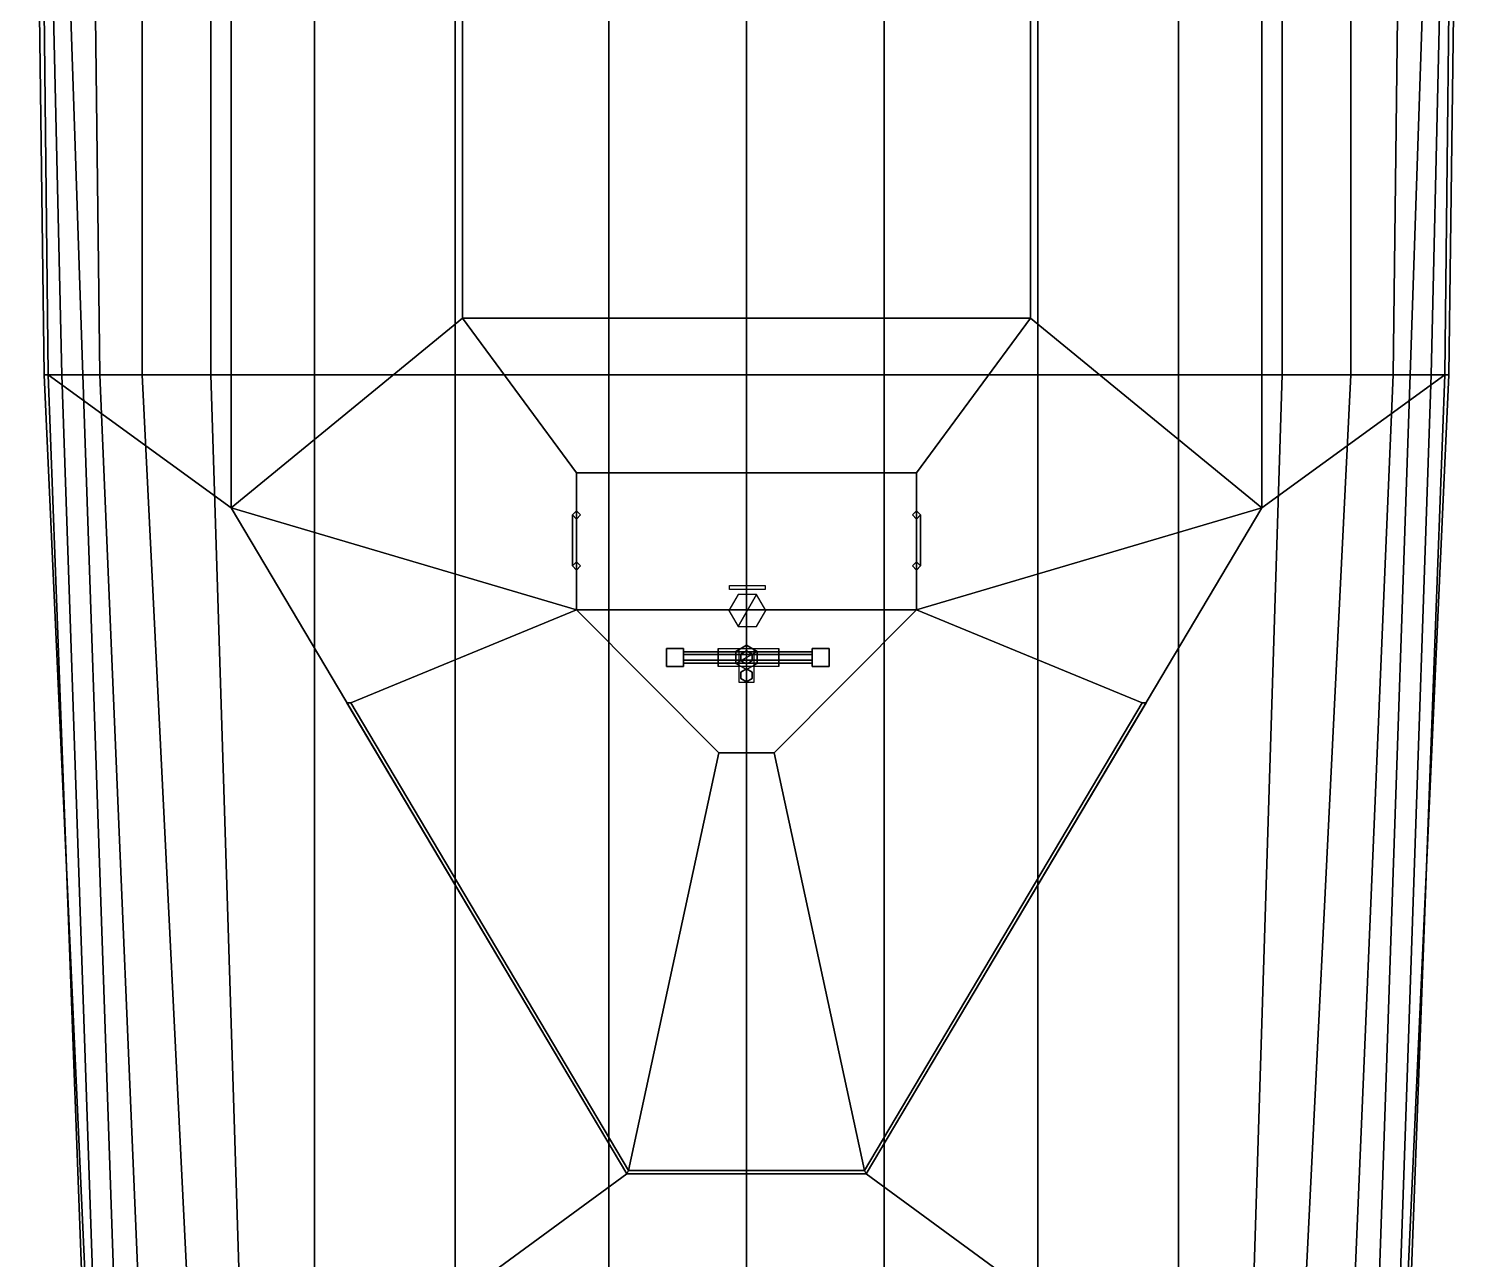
# Model space of a CAD drawing. Extents: x -9 to 9, y -98 to 98.
# Drawn here: x -8.87 to 8.87, y -49.1 to -33.89 of the extents above; entities that cross this region are included whole.
import ezdxf

# ---------------------------------------------------------------- set-up
doc = ezdxf.new("R2010")
doc.units = 0
doc.layers.get('0').update_dxf_attribs({"linetype": 'CONTINUOUS'})
doc.layers.add('RANGEFINDERS', color=2, linetype='CONTINUOUS')
doc.layers.add('SUPERSTRUCTURE', color=3, linetype='CONTINUOUS')

msp = doc.modelspace()

# ---------------------------------------------------------------- linework, layer by layer
for points in [[(-8.87, -23.54, 3.52), (-8.8, -23.54, -0.89), (-8.46, -38.17, 0.64), (-8.68, -38.17, 3.52)], [(-8.79, -23.54, 4.91), (-8.87, -23.54, 3.52), (-8.68, -38.17, 3.52), (-8.63, -38.17, 4.91)], [(-8.8, -23.54, -0.89), (-8.69, -23.54, -1.82), (-8.2, -38.17, -1.15), (-8.46, -38.17, 0.64)], [(-8.69, -23.54, -1.82), (-8.17, -23.54, -3.2), (-7.99, -38.17, -1.86), (-8.2, -38.17, -1.15)], [(-8.17, -23.54, -3.2), (-7.47, -23.54, -4.05), (-7.47, -38.17, -2.84), (-7.99, -38.17, -1.86)], [(-7.47, -23.54, -4.05), (-6.62, -23.54, -4.65), (-6.62, -38.17, -3.81), (-7.47, -38.17, -2.84)], [(-6.62, -23.54, -4.65), (-5.34, -23.54, -5.18), (-5.34, -38.17, -4.64), (-6.62, -38.17, -3.81)], [(-5.34, -23.54, -5.18), (-3.6, -23.54, -5.5), (-3.6, -38.17, -5.19), (-5.34, -38.17, -4.64)], [(-3.6, -23.54, -5.5), (-1.7, -23.54, -5.74), (-1.7, -38.17, -5.62), (-3.6, -38.17, -5.19)], [(0, -38.17, -5.97), (-1.7, -38.17, -5.62), (-1.7, -23.54, -5.74), (0, -23.54, -5.97)], [(0, -23.54, -5.97), (1.7, -23.54, -5.74), (1.7, -38.17, -5.62), (0, -38.17, -5.97)], [(3.6, -38.17, -5.19), (1.7, -38.17, -5.62), (1.7, -23.54, -5.74), (3.6, -23.54, -5.5)], [(5.34, -38.17, -4.64), (3.6, -38.17, -5.19), (3.6, -23.54, -5.5), (5.34, -23.54, -5.18)], [(6.62, -38.17, -3.81), (5.34, -38.17, -4.64), (5.34, -23.54, -5.18), (6.62, -23.54, -4.65)], [(7.47, -38.17, -2.84), (6.62, -38.17, -3.81), (6.62, -23.54, -4.65), (7.47, -23.54, -4.05)], [(7.99, -38.17, -1.86), (7.47, -38.17, -2.84), (7.47, -23.54, -4.05), (8.17, -23.54, -3.2)], [(8.2, -38.17, -1.15), (7.99, -38.17, -1.86), (8.17, -23.54, -3.2), (8.69, -23.54, -1.82)], [(8.46, -38.17, 0.64), (8.2, -38.17, -1.15), (8.69, -23.54, -1.82), (8.8, -23.54, -0.89)], [(8.68, -38.17, 3.52), (8.46, -38.17, 0.64), (8.8, -23.54, -0.89), (8.87, -23.54, 3.52)], [(8.63, -38.17, 4.91), (8.68, -38.17, 3.52), (8.87, -23.54, 3.52), (8.79, -23.54, 4.91)], [(-8.68, -38.17, 3.52), (-8.46, -38.17, 0.64), (-7.96, -52.88, 1.16), (-8.01, -52.88, 3.52)], [(-8.63, -38.17, 4.91), (-8.68, -38.17, 3.52), (-8.01, -52.88, 3.52), (-8.08, -52.88, 4.91)], [(-8.46, -38.17, 0.64), (-8.2, -38.17, -1.15), (-7.7, -52.88, -0.1), (-7.96, -52.88, 1.16)], [(-8.2, -38.17, -1.15), (-7.99, -38.17, -1.86), (-7.37, -52.88, -1.01), (-7.7, -52.88, -0.1)], [(-7.99, -38.17, -1.86), (-7.47, -38.17, -2.84), (-6.74, -52.88, -2.09), (-7.37, -52.88, -1.01)], [(-7.47, -38.17, -2.84), (-6.62, -38.17, -3.81), (-6.16, -52.88, -2.72), (-6.74, -52.88, -2.09)], [(-6.62, -38.17, -3.81), (-5.34, -38.17, -4.64), (-5.34, -52.88, -3.38), (-6.16, -52.88, -2.72)], [(-5.34, -38.17, -4.64), (-3.6, -38.17, -5.19), (-3.6, -52.88, -4.47), (-5.34, -52.88, -3.38)], [(-3.6, -38.17, -5.19), (-1.7, -38.17, -5.62), (-1.7, -52.88, -5.37), (-3.6, -52.88, -4.47)], [(0, -52.88, -5.97), (-1.7, -52.88, -5.37), (-1.7, -38.17, -5.62), (0, -38.17, -5.97)], [(0, -38.17, -5.97), (1.7, -38.17, -5.62), (1.7, -52.88, -5.37), (0, -52.88, -5.97)], [(3.6, -52.88, -4.47), (1.7, -52.88, -5.37), (1.7, -38.17, -5.62), (3.6, -38.17, -5.19)], [(5.34, -52.88, -3.38), (3.6, -52.88, -4.47), (3.6, -38.17, -5.19), (5.34, -38.17, -4.64)], [(6.16, -52.88, -2.72), (5.34, -52.88, -3.38), (5.34, -38.17, -4.64), (6.62, -38.17, -3.81)], [(6.74, -52.88, -2.09), (6.16, -52.88, -2.72), (6.62, -38.17, -3.81), (7.47, -38.17, -2.84)], [(7.37, -52.88, -1.01), (6.74, -52.88, -2.09), (7.47, -38.17, -2.84), (7.99, -38.17, -1.86)], [(7.7, -52.88, -0.1), (7.37, -52.88, -1.01), (7.99, -38.17, -1.86), (8.2, -38.17, -1.15)], [(7.96, -52.88, 1.16), (7.7, -52.88, -0.1), (8.2, -38.17, -1.15), (8.46, -38.17, 0.64)], [(8.01, -52.88, 3.52), (7.96, -52.88, 1.16), (8.46, -38.17, 0.64), (8.68, -38.17, 3.52)], [(8.08, -52.88, 4.91), (8.01, -52.88, 3.52), (8.68, -38.17, 3.52), (8.63, -38.17, 4.91)]]:
    msp.add_3dface(points)
at = {"layer": 'RANGEFINDERS'}
for points in [[(-0.21, -40.77, 11.67), (0.23, -40.77, 11.67), (0.23, -40.82, 11.39), (-0.21, -40.82, 11.39)], [(0, -40.82, 11.17), (0, -40.82, 11.39), (0, -40.77, 11.67), (0, -40.78, 11.15)], [(0, -41.07, 11.17), (0, -40.82, 11.17), (0, -40.78, 11.15), (0, -41.14, 11.14)], [(-0.105, -41.279, 11.17), (0.125, -40.881, 11.17), (-0.105, -40.881, 11.17), (-0.22, -41.08, 11.17)], [(0.125, -41.279, 11.17), (0.24, -41.08, 11.17), (0.125, -40.881, 11.17), (-0.105, -41.279, 11.17)], [(0, -41.49, 11.06), (0, -41.16, 11.17), (0, -41.07, 11.17), (0, -41.49, 10.99)], [(0, -41.51, 10.48), (-0.13, -41.585, 10.48), (-0.13, -41.585, 10.91), (0, -41.51, 10.91)], [(0, -41.51, 10.91), (-0.13, -41.585, 10.91), (-0.13, -41.735, 10.91), (0.13, -41.585, 10.91)], [(0, -41.58, 11.06), (0, -41.49, 11.06), (0, -41.49, 10.99), (0, -41.58, 10.99)], [(0.13, -41.585, 10.48), (0, -41.51, 10.48), (0, -41.51, 10.91), (0.13, -41.585, 10.91)], [(-0.99, -41.55, 12.11), (-0.99, -41.77, 12.11), (-0.78, -41.77, 12.11), (-0.78, -41.55, 12.11)], [(-0.78, -41.55, 11.89), (-0.99, -41.55, 11.89), (-0.99, -41.55, 12.11), (-0.78, -41.55, 12.11)], [(-0.99, -41.55, 11.89), (-0.99, -41.77, 11.89), (-0.99, -41.77, 12.11), (-0.99, -41.55, 12.11)], [(-0.78, -41.77, 11.89), (-0.99, -41.77, 11.89), (-0.99, -41.55, 11.89), (-0.78, -41.55, 11.89)], [(-0.78, -41.55, 12.11), (-0.78, -41.77, 12.11), (-0.78, -41.77, 11.89), (-0.78, -41.55, 11.89)], [(0.81, -41.625, 12.061), (0.81, -41.59, 12), (-0.78, -41.59, 12), (-0.78, -41.625, 12.061)], [(0.81, -41.59, 12), (0.81, -41.625, 11.939), (-0.78, -41.625, 11.939), (-0.78, -41.59, 12)], [(0.81, -41.695, 12.061), (0.81, -41.625, 12.061), (-0.78, -41.625, 12.061), (-0.78, -41.695, 12.061)], [(0.81, -41.625, 11.939), (0.81, -41.695, 11.939), (-0.78, -41.695, 11.939), (-0.78, -41.625, 11.939)], [(0.4, -41.77, 11.71), (-0.35, -41.77, 11.71), (-0.35, -41.55, 11.71), (0.4, -41.55, 11.71)], [(-0.35, -41.77, 11.71), (-0.35, -41.77, 12.16), (-0.35, -41.55, 12.16), (-0.35, -41.55, 11.71)], [(-0.13, -41.585, 10.48), (-0.13, -41.735, 10.48), (-0.13, -41.735, 10.91), (-0.13, -41.585, 10.91)], [(0.13, -41.585, 10.91), (-0.13, -41.735, 10.91), (0, -41.81, 10.91), (0.13, -41.735, 10.91)], [(0.09, -41.97, 11.54), (-0.09, -41.97, 11.54), (-0.09, -41.55, 11.54), (0.09, -41.55, 11.54)], [(0.09, -41.97, 11.33), (-0.09, -41.97, 11.33), (-0.09, -41.55, 11.33), (0.09, -41.55, 11.33)], [(0, -41.58, 10.91), (-0.069, -41.62, 10.91), (-0.069, -41.62, 11.71), (0, -41.58, 11.71)], [(-0.069, -41.62, 10.91), (-0.069, -41.7, 10.91), (-0.069, -41.7, 11.71), (-0.069, -41.62, 11.71)], [(0.069, -41.62, 10.91), (0, -41.58, 10.91), (0, -41.58, 11.71), (0.069, -41.62, 11.71)], [(0.069, -41.7, 10.91), (0.069, -41.62, 10.91), (0.069, -41.62, 11.71), (0.069, -41.7, 11.71)], [(0.13, -41.735, 10.48), (0.13, -41.585, 10.48), (0.13, -41.585, 10.91), (0.13, -41.735, 10.91)], [(0.4, -41.77, 11.71), (0.4, -41.77, 12.16), (0.4, -41.55, 12.16), (0.4, -41.55, 11.71)], [(1.02, -41.55, 11.89), (0.81, -41.55, 11.89), (0.81, -41.55, 12.11), (1.02, -41.55, 12.11)], [(0.81, -41.55, 11.89), (0.81, -41.77, 11.89), (0.81, -41.77, 12.11), (0.81, -41.55, 12.11)], [(1.02, -41.77, 11.89), (0.81, -41.77, 11.89), (0.81, -41.55, 11.89), (1.02, -41.55, 11.89)], [(0.81, -41.55, 12.11), (0.81, -41.77, 12.11), (1.02, -41.77, 12.11), (1.02, -41.55, 12.11)], [(1.02, -41.55, 12.11), (1.02, -41.77, 12.11), (1.02, -41.77, 11.89), (1.02, -41.55, 11.89)], [(-0.78, -41.77, 12.11), (-0.99, -41.77, 12.11), (-0.99, -41.77, 11.89), (-0.78, -41.77, 11.89)], [(0.81, -41.73, 12), (0.81, -41.695, 12.061), (-0.78, -41.695, 12.061), (-0.78, -41.73, 12)], [(0.81, -41.695, 11.939), (0.81, -41.73, 12), (-0.78, -41.73, 12), (-0.78, -41.695, 11.939)], [(-0.13, -41.735, 10.48), (0, -41.81, 10.48), (0, -41.81, 10.91), (-0.13, -41.735, 10.91)], [(-0.069, -41.7, 10.91), (0, -41.74, 10.91), (0, -41.74, 11.71), (-0.069, -41.7, 11.71)], [(0, -41.8, 11.24), (-0.069, -41.84, 11.24), (-0.069, -41.84, 11.65), (0, -41.8, 11.65)], [(0, -41.96, 11.65), (0, -41.8, 11.65), (-0.069, -41.84, 11.65), (-0.069, -41.92, 11.65)], [(0, -41.8, 11.24), (0, -41.96, 11.24), (-0.069, -41.92, 11.24), (-0.069, -41.84, 11.24)], [(-0.069, -41.84, 11.24), (-0.069, -41.92, 11.24), (-0.069, -41.92, 11.65), (-0.069, -41.84, 11.65)], [(0, -41.74, 10.91), (0.069, -41.7, 10.91), (0.069, -41.7, 11.71), (0, -41.74, 11.71)], [(0, -41.81, 10.48), (0.13, -41.735, 10.48), (0.13, -41.735, 10.91), (0, -41.81, 10.91)], [(0.069, -41.84, 11.24), (0, -41.8, 11.24), (0, -41.8, 11.65), (0.069, -41.84, 11.65)], [(0.069, -41.92, 11.65), (0.069, -41.84, 11.65), (0, -41.8, 11.65), (0, -41.96, 11.65)], [(0.069, -41.84, 11.24), (0.069, -41.92, 11.24), (0, -41.96, 11.24), (0, -41.8, 11.24)], [(0.069, -41.92, 11.24), (0.069, -41.84, 11.24), (0.069, -41.84, 11.65), (0.069, -41.92, 11.65)], [(1.02, -41.77, 12.11), (0.81, -41.77, 12.11), (0.81, -41.77, 11.89), (1.02, -41.77, 11.89)], [(-0.069, -41.92, 11.24), (0, -41.96, 11.24), (0, -41.96, 11.65), (-0.069, -41.92, 11.65)], [(0, -41.96, 11.24), (0.069, -41.92, 11.24), (0.069, -41.92, 11.65), (0, -41.96, 11.65)]]:
    msp.add_3dface(points, dxfattribs=at)
at = {"layer": 'SUPERSTRUCTURE'}
for points in [[(-8.63, -38.17, 4.91), (-6.37, -39.81, 4.91), (-6.37, -8.92, 4.91), (-8.79, -23.54, 4.91)], [(-3.51, -21.59, 7.26), (-6.37, -8.92, 7.26), (-6.37, -39.81, 7.26), (-3.51, -37.47, 7.26)], [(6.37, -39.81, 7.26), (6.37, -8.92, 7.26), (3.51, -21.59, 7.26), (3.51, -37.47, 7.26)], [(6.37, -39.81, 4.91), (8.63, -38.17, 4.91), (8.79, -23.54, 4.91), (6.37, -8.92, 4.91)], [(-3.51, -21.59, 9.61), (-3.51, -21.59, 7.26), (-3.51, -37.47, 7.26), (-3.51, -37.47, 9.61)], [(3.51, -37.47, 9.61), (3.51, -21.59, 9.61), (-3.51, -21.59, 9.61), (-3.51, -37.47, 9.61)], [(3.51, -37.47, 7.26), (3.51, -21.59, 7.26), (3.51, -21.59, 9.61), (3.51, -37.47, 9.61)], [(-6.37, -29.98, 4.91), (-6.37, -39.81, 4.91), (-6.37, -39.81, 7.26), (-6.37, -29.98, 7.26)], [(6.37, -39.81, 7.26), (6.37, -39.81, 4.91), (6.37, -29.98, 4.91), (6.37, -29.98, 7.26)], [(-2.1, -39.38, 7.26), (-3.51, -37.47, 7.26), (-6.37, -39.81, 7.26), (-2.1, -41.07, 7.26)], [(-3.51, -37.47, 9.61), (-3.51, -37.47, 7.26), (3.51, -37.47, 7.26), (3.51, -37.47, 9.61)], [(2.1, -39.38, 7.26), (3.51, -37.47, 7.26), (-3.51, -37.47, 7.26), (-2.1, -39.38, 7.26)], [(3.51, -37.47, 7.26), (2.1, -39.38, 7.26), (2.1, -41.07, 7.26), (6.37, -39.81, 7.26)], [(-8.08, -52.88, 4.91), (-1.48, -48.04, 4.91), (-6.37, -39.81, 4.91), (-8.63, -38.17, 4.91)], [(1.48, -48.04, 4.91), (8.08, -52.88, 4.91), (8.63, -38.17, 4.91), (6.37, -39.81, 4.91)], [(-2.1, -39.38, 10.48), (-2.1, -39.38, 7.26), (-2.1, -41.07, 7.26), (-2.1, -41.07, 10.48)], [(2.1, -41.07, 10.48), (2.1, -39.38, 10.48), (-2.1, -39.38, 10.48), (-2.1, -41.07, 10.48)], [(2.1, -39.38, 10.48), (2.1, -39.38, 7.26), (-2.1, -39.38, 7.26), (-2.1, -39.38, 10.48)], [(2.1, -41.07, 7.26), (2.1, -39.38, 7.26), (2.1, -39.38, 10.48), (2.1, -41.07, 10.48)], [(-6.37, -39.81, 4.91), (-1.48, -48.04, 4.91), (-1.48, -48.04, 7.26), (-6.37, -39.81, 7.26)], [(-2.1, -41.07, 7.26), (-6.37, -39.81, 7.26), (-4.938, -42.22, 7.26), (-4.89, -42.22, 7.26)], [(-2.1, -39.85, 7.26), (-2.15, -39.9, 7.26), (-2.15, -39.9, 11.62), (-2.1, -39.85, 11.62)], [(-2.1, -39.85, 11.62), (-2.15, -39.9, 11.62), (-2.1, -39.95, 11.62), (-2.05, -39.9, 11.62)], [(-2.15, -39.9, 7.26), (-2.1, -39.95, 7.26), (-2.1, -39.95, 11.62), (-2.15, -39.9, 11.62)], [(-2.15, -40.53, 8.54), (-2.1, -40.48, 8.59), (-2.1, -39.95, 8.59), (-2.15, -39.9, 8.54)], [(-2.15, -40.53, 8.26), (-2.1, -40.48, 8.31), (-2.1, -39.95, 8.31), (-2.15, -39.9, 8.26)], [(-2.1, -40.48, 8.21), (-2.15, -40.53, 8.26), (-2.15, -39.9, 8.26), (-2.1, -39.95, 8.21)], [(-2.15, -40.53, 7.91), (-2.1, -40.48, 7.96), (-2.1, -39.95, 7.96), (-2.15, -39.9, 7.91)], [(-2.1, -40.48, 7.86), (-2.15, -40.53, 7.91), (-2.15, -39.9, 7.91), (-2.1, -39.95, 7.86)], [(-2.15, -40.53, 7.63), (-2.1, -40.48, 7.68), (-2.1, -39.95, 7.68), (-2.15, -39.9, 7.63)], [(-2.1, -40.48, 7.58), (-2.15, -40.53, 7.63), (-2.15, -39.9, 7.63), (-2.1, -39.95, 7.58)], [(-2.1, -40.48, 8.49), (-2.15, -40.53, 8.54), (-2.15, -39.9, 8.54), (-2.1, -39.95, 8.49)], [(-2.15, -40.53, 9.1), (-2.1, -40.48, 9.15), (-2.1, -39.95, 9.15), (-2.15, -39.9, 9.1)], [(-2.1, -40.48, 9.05), (-2.15, -40.53, 9.1), (-2.15, -39.9, 9.1), (-2.1, -39.95, 9.05)], [(-2.15, -40.53, 8.82), (-2.1, -40.48, 8.87), (-2.1, -39.95, 8.87), (-2.15, -39.9, 8.82)], [(-2.1, -40.48, 8.77), (-2.15, -40.53, 8.82), (-2.15, -39.9, 8.82), (-2.1, -39.95, 8.77)], [(-2.15, -40.53, 9.41), (-2.1, -40.48, 9.46), (-2.1, -39.95, 9.46), (-2.15, -39.9, 9.41)], [(-2.1, -40.48, 9.36), (-2.15, -40.53, 9.41), (-2.15, -39.9, 9.41), (-2.1, -39.95, 9.36)], [(-2.15, -40.53, 9.69), (-2.1, -40.48, 9.74), (-2.1, -39.95, 9.74), (-2.15, -39.9, 9.69)], [(-2.1, -40.48, 9.64), (-2.15, -40.53, 9.69), (-2.15, -39.9, 9.69), (-2.1, -39.95, 9.64)], [(-2.15, -40.53, 10.27), (-2.1, -40.48, 10.32), (-2.1, -39.95, 10.32), (-2.15, -39.9, 10.27)], [(-2.1, -40.48, 10.22), (-2.15, -40.53, 10.27), (-2.15, -39.9, 10.27), (-2.1, -39.95, 10.22)], [(-2.15, -40.53, 9.99), (-2.1, -40.48, 10.04), (-2.1, -39.95, 10.04), (-2.15, -39.9, 9.99)], [(-2.1, -40.48, 9.94), (-2.15, -40.53, 9.99), (-2.15, -39.9, 9.99), (-2.1, -39.95, 9.94)], [(-2.05, -39.9, 10.48), (-2.1, -39.85, 10.48), (-2.1, -39.85, 11.62), (-2.05, -39.9, 11.62)], [(-2.1, -39.95, 10.48), (-2.05, -39.9, 10.48), (-2.05, -39.9, 11.62), (-2.1, -39.95, 11.62)], [(1.48, -48.04, 7.26), (1.48, -48.04, 4.91), (6.37, -39.81, 4.91), (6.37, -39.81, 7.26)], [(2.1, -39.85, 10.48), (2.05, -39.9, 10.48), (2.05, -39.9, 11.62), (2.1, -39.85, 11.62)], [(2.1, -39.95, 11.62), (2.15, -39.9, 11.62), (2.1, -39.85, 11.62), (2.05, -39.9, 11.62)], [(2.05, -39.9, 10.48), (2.1, -39.95, 10.48), (2.1, -39.95, 11.62), (2.05, -39.9, 11.62)], [(2.1, -41.07, 7.26), (4.89, -42.22, 7.26), (4.938, -42.22, 7.26), (6.37, -39.81, 7.26)], [(2.15, -39.9, 7.26), (2.1, -39.85, 7.26), (2.1, -39.85, 11.62), (2.15, -39.9, 11.62)], [(2.1, -39.95, 8.49), (2.15, -39.9, 8.54), (2.15, -40.53, 8.54), (2.1, -40.48, 8.49)], [(2.15, -39.9, 8.54), (2.1, -39.95, 8.59), (2.1, -40.48, 8.59), (2.15, -40.53, 8.54)], [(2.1, -39.95, 7.26), (2.15, -39.9, 7.26), (2.15, -39.9, 11.62), (2.1, -39.95, 11.62)], [(2.1, -39.95, 7.58), (2.15, -39.9, 7.63), (2.15, -40.53, 7.63), (2.1, -40.48, 7.58)], [(2.15, -39.9, 7.63), (2.1, -39.95, 7.68), (2.1, -40.48, 7.68), (2.15, -40.53, 7.63)], [(2.1, -39.95, 7.86), (2.15, -39.9, 7.91), (2.15, -40.53, 7.91), (2.1, -40.48, 7.86)], [(2.15, -39.9, 7.91), (2.1, -39.95, 7.96), (2.1, -40.48, 7.96), (2.15, -40.53, 7.91)], [(2.1, -39.95, 8.21), (2.15, -39.9, 8.26), (2.15, -40.53, 8.26), (2.1, -40.48, 8.21)], [(2.15, -39.9, 8.26), (2.1, -39.95, 8.31), (2.1, -40.48, 8.31), (2.15, -40.53, 8.26)], [(2.1, -39.95, 9.94), (2.15, -39.9, 9.99), (2.15, -40.53, 9.99), (2.1, -40.48, 9.94)], [(2.15, -39.9, 9.99), (2.1, -39.95, 10.04), (2.1, -40.48, 10.04), (2.15, -40.53, 9.99)], [(2.1, -39.95, 10.22), (2.15, -39.9, 10.27), (2.15, -40.53, 10.27), (2.1, -40.48, 10.22)], [(2.15, -39.9, 10.27), (2.1, -39.95, 10.32), (2.1, -40.48, 10.32), (2.15, -40.53, 10.27)], [(2.1, -39.95, 9.64), (2.15, -39.9, 9.69), (2.15, -40.53, 9.69), (2.1, -40.48, 9.64)], [(2.15, -39.9, 9.69), (2.1, -39.95, 9.74), (2.1, -40.48, 9.74), (2.15, -40.53, 9.69)], [(2.1, -39.95, 9.36), (2.15, -39.9, 9.41), (2.15, -40.53, 9.41), (2.1, -40.48, 9.36)], [(2.15, -39.9, 9.41), (2.1, -39.95, 9.46), (2.1, -40.48, 9.46), (2.15, -40.53, 9.41)], [(2.1, -39.95, 8.77), (2.15, -39.9, 8.82), (2.15, -40.53, 8.82), (2.1, -40.48, 8.77)], [(2.15, -39.9, 8.82), (2.1, -39.95, 8.87), (2.1, -40.48, 8.87), (2.15, -40.53, 8.82)], [(2.1, -39.95, 9.05), (2.15, -39.9, 9.1), (2.15, -40.53, 9.1), (2.1, -40.48, 9.05)], [(2.15, -39.9, 9.1), (2.1, -39.95, 9.15), (2.1, -40.48, 9.15), (2.15, -40.53, 9.1)], [(-2.1, -40.48, 7.26), (-2.15, -40.53, 7.26), (-2.15, -40.53, 11.62), (-2.1, -40.48, 11.62)], [(-2.1, -40.48, 11.62), (-2.15, -40.53, 11.62), (-2.1, -40.58, 11.62), (-2.05, -40.53, 11.62)], [(-2.15, -40.53, 7.26), (-2.1, -40.58, 7.26), (-2.1, -40.58, 11.62), (-2.15, -40.53, 11.62)], [(-2.05, -40.53, 10.48), (-2.1, -40.48, 10.48), (-2.1, -40.48, 11.62), (-2.05, -40.53, 11.62)], [(-2.1, -40.58, 10.48), (-2.05, -40.53, 10.48), (-2.05, -40.53, 11.62), (-2.1, -40.58, 11.62)], [(2.1, -40.48, 10.48), (2.05, -40.53, 10.48), (2.05, -40.53, 11.62), (2.1, -40.48, 11.62)], [(2.1, -40.58, 11.62), (2.15, -40.53, 11.62), (2.1, -40.48, 11.62), (2.05, -40.53, 11.62)], [(2.05, -40.53, 10.48), (2.1, -40.58, 10.48), (2.1, -40.58, 11.62), (2.05, -40.53, 11.62)], [(2.15, -40.53, 7.26), (2.1, -40.48, 7.26), (2.1, -40.48, 11.62), (2.15, -40.53, 11.62)], [(2.1, -40.58, 7.26), (2.15, -40.53, 7.26), (2.15, -40.53, 11.62), (2.1, -40.58, 11.62)], [(-2.1, -41.07, 7.26), (-4.89, -42.22, 7.26), (-1.46, -48, 7.26), (-0.34, -42.84, 7.26)], [(-2.1, -41.07, 10.48), (-2.1, -41.07, 7.26), (-0.34, -42.84, 7.26), (-0.34, -42.84, 10.48)], [(0.34, -42.84, 10.48), (2.1, -41.07, 10.48), (-2.1, -41.07, 10.48), (-0.34, -42.84, 10.48)], [(0.34, -42.84, 7.26), (2.1, -41.07, 7.26), (2.1, -41.07, 10.48), (0.34, -42.84, 10.48)], [(2.1, -41.07, 7.26), (0.34, -42.84, 7.26), (1.46, -48, 7.26), (4.89, -42.22, 7.26)], [(-4.938, -42.22, 7.26), (-1.48, -48.04, 7.26), (-1.48, -48.04, 8.29), (-4.938, -42.22, 8.29)], [(-4.89, -42.22, 8.29), (-4.938, -42.22, 8.29), (-1.48, -48.04, 8.29), (-1.46, -48, 8.29)], [(-4.89, -42.22, 8.29), (-4.89, -42.22, 7.26), (-4.938, -42.22, 7.26), (-4.938, -42.22, 8.29)], [(-1.46, -48, 8.29), (-1.46, -48, 7.26), (-4.89, -42.22, 7.26), (-4.89, -42.22, 8.29)], [(4.89, -42.22, 8.29), (4.89, -42.22, 7.26), (1.46, -48, 7.26), (1.46, -48, 8.29)], [(1.46, -48, 8.29), (1.48, -48.04, 8.29), (4.938, -42.22, 8.29), (4.89, -42.22, 8.29)], [(1.48, -48.04, 8.29), (1.48, -48.04, 7.26), (4.938, -42.22, 7.26), (4.938, -42.22, 8.29)], [(4.938, -42.22, 8.29), (4.938, -42.22, 7.26), (4.89, -42.22, 7.26), (4.89, -42.22, 8.29)], [(-0.34, -42.84, 7.26), (-1.46, -48, 7.26), (1.46, -48, 7.26), (0.34, -42.84, 7.26)], [(-0.34, -42.84, 10.48), (-0.34, -42.84, 7.26), (0.34, -42.84, 7.26), (0.34, -42.84, 10.48)], [(-8.08, -52.88, 4.91), (8.08, -52.88, 4.91), (1.48, -48.04, 4.91), (-1.48, -48.04, 4.91)], [(-1.46, -48, 8.29), (-1.48, -48.04, 8.29), (1.48, -48.04, 8.29), (1.46, -48, 8.29)], [(-1.48, -48.04, 8.29), (-1.48, -48.04, 4.91), (1.48, -48.04, 4.91), (1.48, -48.04, 8.29)], [(1.46, -48, 8.29), (1.46, -48, 7.26), (-1.46, -48, 7.26), (-1.46, -48, 8.29)]]:
    msp.add_3dface(points, dxfattribs=at)

doc.saveas('drawing.dxf')
